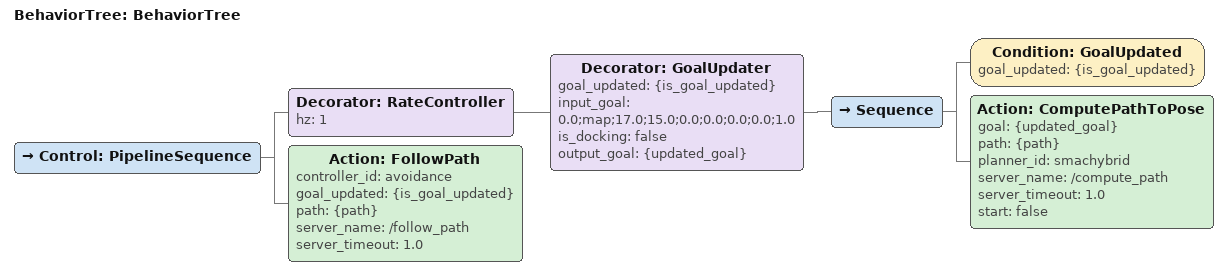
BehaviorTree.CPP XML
<?xml version="1.0"?>
<root main_tree_to_execute="BehaviorTree">
    <BehaviorTree ID="BehaviorTree">
        <Control ID="PipelineSequence">
            <Decorator ID="RateController" hz="1">
                <Decorator ID="GoalUpdater" goal_updated="{is_goal_updated}" input_goal="0.0;map;17.0;15.0;0.0;0.0;0.0;0.0;1.0" is_docking="false" output_goal="{updated_goal}">
                    <Sequence>
                        <Condition ID="GoalUpdated" goal_updated="{is_goal_updated}"/>
                        <Action ID="ComputePathToPose" goal="{updated_goal}" path="{path}" planner_id="smachybrid" server_name="/compute_path" server_timeout="1.0" start="false"/>
                    </Sequence>
                </Decorator>
            </Decorator>
            <Action ID="FollowPath" controller_id="avoidance" goal_updated="{is_goal_updated}" path="{path}" server_name="/follow_path" server_timeout="1.0"/>
        </Control>
    </BehaviorTree>
</root>
